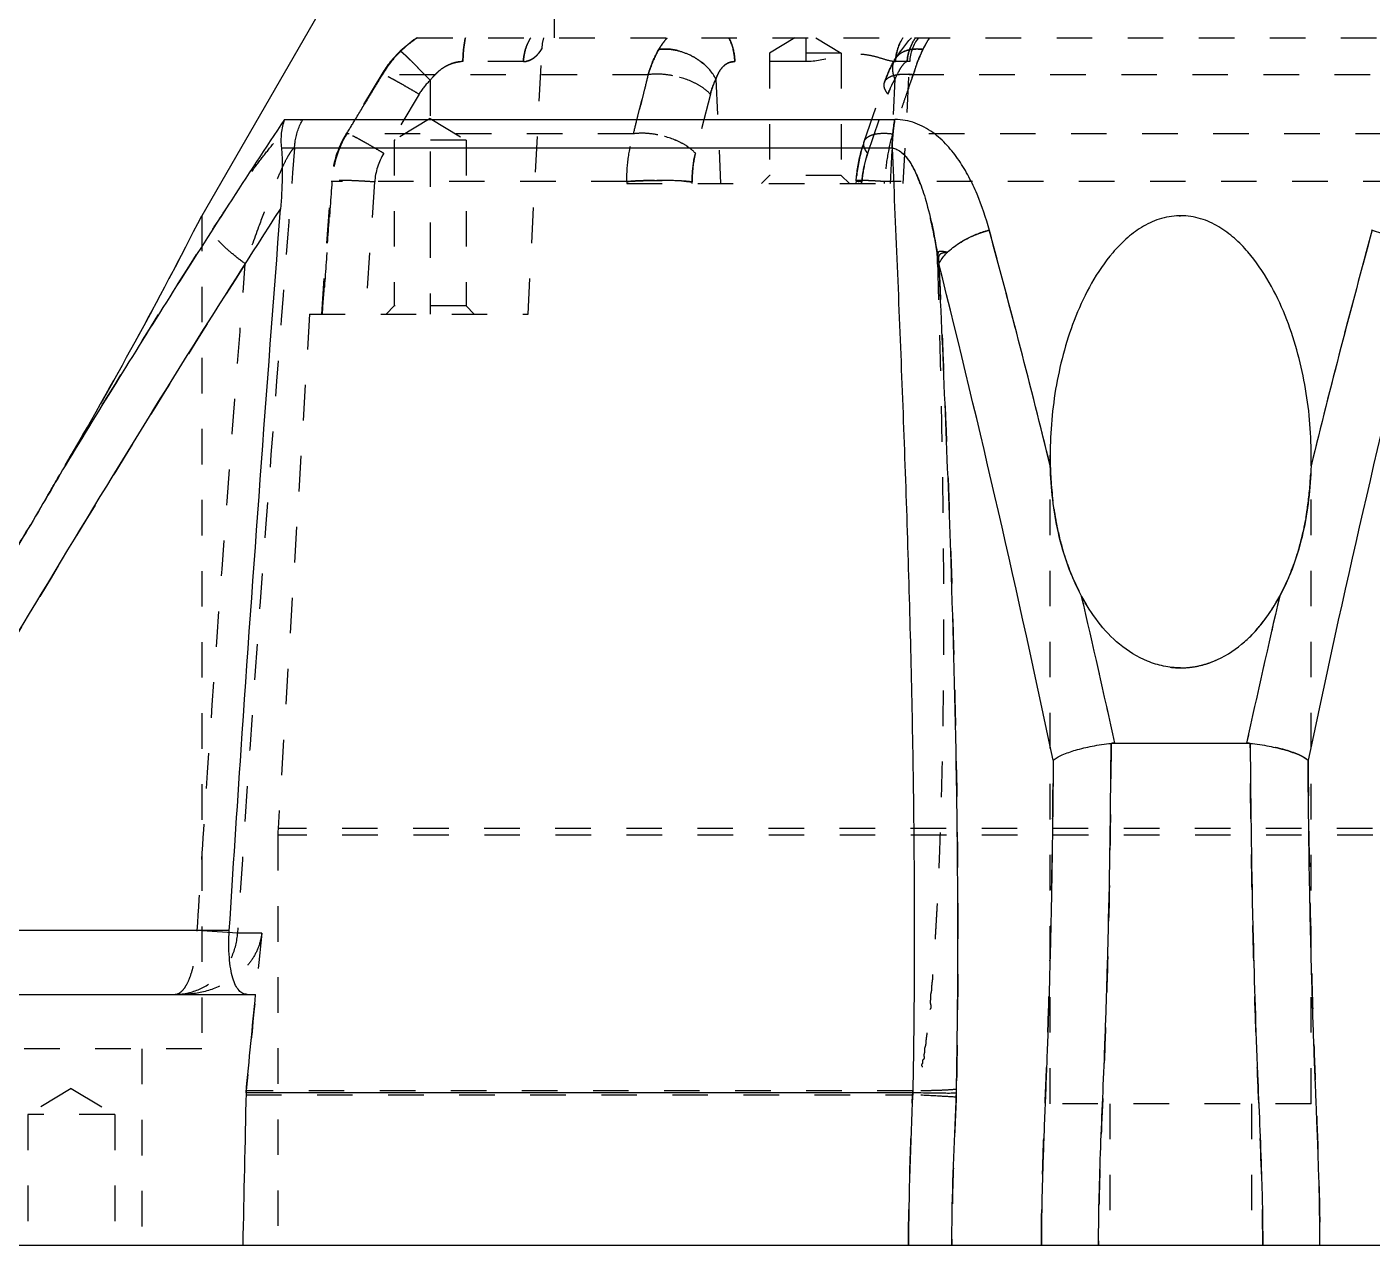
# Model space of a CAD drawing. Header units: millimetres. Extents: x 97 to 1722, y -6063 to 1553.
# Drawn here: x 538.6 to 600.4, y 155 to 211 of the extents above; entities that cross this region are included whole.
import ezdxf

# ---------------------------------------------------------------- set-up
doc = ezdxf.new("R2010")
doc.units = ezdxf.units.MM
doc.header["$LTSCALE"] = 16.335
doc.linetypes.add('HIDDEN', pattern=[0.2, 0.1, -0.1])
doc.layers.get('0').update_dxf_attribs({"linetype": 'CONTINUOUS'})
doc.layers.add('DEFAULT_2', color=8, linetype='HIDDEN')

msp = doc.modelspace()

# ---------------------------------------------------------------- linework, layer by layer
at = {"color": 7, "linetype": 'Continuous'}
for p, q in [((553.409, 214.072), (546.611, 202.298)), ((550.41, 206.719), (578.469, 206.719)), ((578.346, 205.402), (550.268, 205.402)), ((585.611, 191.297), (585.618, 190.805)), ((597.604, 190.805), (597.611, 191.297)), ((588.581, 178.049), (594.641, 178.049)), ((547.876, 169.44), (532.85, 169.44)), ((533.152, 166.503), (549.086, 166.503)), ((579.293, 161.976), (548.646, 161.976)), ((532.611, 154.976), (650.611, 154.976))]:
    msp.add_line(p, q, dxfattribs=at)
for centre, radius, start, end in [((343.418, 305.976), 228.115, 329.67675, 332.96689), ((591.611, 199.24), 3.057, 89.99971, 91.38754), ((107.482, 72.714), 492.504, 13.87363, 15.17333), ((1074.756, 72.989), 491.481, 164.82498, 166.13038), ((-14.068, 51.192), 612.926, 11.869777, 14.058948), ((1197.295, 51.191), 612.931, 165.941061, 168.130214), ((152.337, 83.308), 446.413, 12.25292, 13.14272), ((1032.912, 82.851), 448.491, 166.85937, 167.74507)]:
    msp.add_arc(centre, radius, start, end, dxfattribs=at)
msp.add_ellipse((591.611, -386.933), major_axis=(-15.6, 868.191), ratio=0.049231, start_param=0.885465, end_param=0.895828, dxfattribs=at)
for points, knots in [([(550.41, 206.719), (548.673, 204.108), (545.268, 198.83), (541.963, 193.49), (540.325, 190.805)], [0, 0, 0, 0, 0.499317, 1, 1, 1, 1]), ([(550.41, 206.719), (550.337, 206.516), (550.239, 206.078), (550.243, 205.63), (550.268, 205.402)], [0, 0, 0, 0, 0.484246, 1, 1, 1, 1]), ([(578.346, 205.402), (578.35, 205.625), (578.375, 206.066), (578.431, 206.504), (578.469, 206.719)], [0, 0, 0, 0, 0.506153, 1, 1, 1, 1]), ([(582.816, 201.622), (582.663, 202.188), (582.384, 203.026), (581.886, 204.088), (581.436, 204.846), (580.893, 205.546), (580.23, 206.155), (579.556, 206.526), (578.951, 206.69), (578.631, 206.719), (578.469, 206.719)], [0, 0, 0, 0, 0.245803, 0.368501, 0.491208, 0.614305, 0.73865, 0.866079, 0.932094, 1, 1, 1, 1]), ([(550.268, 205.402), (550.292, 205.184), (550.314, 204.73), (550.309, 203.796), (550.268, 203.082), (550.231, 202.603)], [0, 0, 0, 0, 0.234398, 0.485804, 1, 1, 1, 1]), ([(578.346, 205.402), (578.502, 201.787), (578.811, 194.555), (579.123, 185.512), (579.289, 178.274), (579.362, 172.843), (579.371, 168.315), (579.342, 164.693), (579.313, 162.882), (579.297, 161.976)], [0, 0, 0, 0, 0.249881, 0.499824, 0.624829, 0.749858, 0.874914, 0.937453, 1, 1, 1, 1]), ([(578.346, 205.402), (578.423, 205.396), (578.59, 205.352), (578.83, 205.185), (579.081, 204.903), (579.349, 204.465), (579.638, 203.816), (579.938, 202.901), (580.247, 201.629), (580.416, 200.652), (580.498, 200.084)], [0, 0, 0, 0, 0.038615, 0.084769, 0.145052, 0.227486, 0.342205, 0.501553, 0.7115, 1, 1, 1, 1]), ([(532.842, 174.174), (535.938, 179.428), (541.627, 188.971), (547.507, 198.399), (550.231, 202.603)], [0, 0, 0, 0, 0.549019, 1, 1, 1, 1]), ([(547.876, 169.44), (548.051, 172.206), (548.777, 183.265), (549.596, 194.317), (550.231, 202.603)], [0, 0, 0, 0, 0.250114, 1, 1, 1, 1]), ([(591.537, 202.297), (591.229, 202.289), (590.618, 202.179), (589.794, 201.783), (589.084, 201.24), (588.281, 200.404), (587.483, 199.22), (586.767, 197.698), (586.24, 196.125), (585.876, 194.526), (585.66, 192.913), (585.611, 191.834), (585.611, 191.296)], [0, 0, 0, 0, 0.068425, 0.135652, 0.201446, 0.266031, 0.392449, 0.516554, 0.639029, 0.760262, 0.880509, 1, 1, 1, 1]), ([(597.611, 191.296), (597.611, 191.837), (597.562, 192.922), (597.343, 194.542), (596.975, 196.149), (596.443, 197.729), (595.718, 199.257), (594.91, 200.444), (594.096, 201.278), (593.375, 201.816), (592.538, 202.201), (591.921, 202.298), (591.611, 202.298)], [0, 0, 0, 0, 0.119436, 0.239633, 0.360824, 0.483266, 0.607357, 0.733791, 0.798411, 0.864264, 0.931558, 1, 1, 1, 1]), ([(580.498, 200.084), (580.579, 200.251), (580.832, 200.59), (581.364, 201.019), (582.043, 201.383), (582.551, 201.561), (582.814, 201.633)], [0, 0, 0, 0, 0.194731, 0.436991, 0.713738, 1, 1, 1, 1]), ([(600.41, 201.633), (600.672, 201.561), (601.18, 201.383), (601.858, 201.019), (602.39, 200.59), (602.643, 200.251), (602.724, 200.084)], [0, 0, 0, 0, 0.28628, 0.56302, 0.805268, 1, 1, 1, 1]), ([(581.302, 161.958), (581.321, 163.009), (581.355, 165.195), (581.375, 168.64), (581.363, 172.429), (581.289, 178.388), (581.043, 187.654), (580.707, 195.52), (580.498, 200.084)], [0, 0, 0, 0, 0.082719, 0.171953, 0.270925, 0.380796, 0.640629, 1, 1, 1, 1]), ([(540.325, 190.805), (540.023, 190.289), (539.427, 189.256), (538.528, 187.727), (537.617, 186.25), (537.001, 185.288), (536.704, 184.812)], [0, 0, 0, 0, 0.256377, 0.51057, 0.759867, 1, 1, 1, 1]), ([(587.057, 184.812), (586.812, 185.27), (586.387, 186.219), (585.958, 187.717), (585.706, 189.251), (585.632, 190.287), (585.618, 190.805)], [0, 0, 0, 0, 0.250732, 0.499764, 0.749749, 1, 1, 1, 1]), ([(597.604, 190.805), (597.59, 190.287), (597.516, 189.251), (597.263, 187.716), (596.836, 186.218), (596.41, 185.27), (596.165, 184.812)], [0, 0, 0, 0, 0.250328, 0.500325, 0.749335, 1, 1, 1, 1]), ([(591.611, 181.513), (591.348, 181.513), (590.825, 181.567), (589.845, 181.869), (588.779, 182.537), (587.786, 183.598), (587.277, 184.401), (587.057, 184.812)], [0, 0, 0, 0, 0.133713, 0.265453, 0.519156, 0.762773, 1, 1, 1, 1]), ([(591.611, 181.513), (591.874, 181.513), (592.397, 181.567), (593.377, 181.869), (594.443, 182.537), (595.436, 183.598), (595.945, 184.401), (596.165, 184.812)], [0, 0, 0, 0, 0.133713, 0.265453, 0.519156, 0.762773, 1, 1, 1, 1]), ([(585.752, 177.264), (585.807, 177.309), (585.94, 177.398), (586.276, 177.568), (586.816, 177.754), (587.571, 177.929), (588.123, 178.009), (588.414, 178.039)], [0, 0, 0, 0, 0.076953, 0.170432, 0.403231, 0.686377, 1, 1, 1, 1]), ([(587.838, 154.976), (587.838, 155.351), (587.843, 156.097), (587.871, 157.597), (587.934, 159.476), (588.032, 161.77), (588.133, 164.211), (588.225, 166.952), (588.348, 171.598), (588.398, 175.346), (588.414, 178.039)], [0, 0, 0, 0, 0.048657, 0.097063, 0.195061, 0.293146, 0.395635, 0.512733, 0.649729, 1, 1, 1, 1]), ([(594.808, 178.039), (594.826, 175.045), (594.897, 169.974), (595.112, 163.368), (595.307, 159.178), (595.374, 156.559), (595.384, 155.478), (595.385, 154.976)], [0, 0, 0, 0, 0.389348, 0.6594, 0.859389, 0.934806, 1, 1, 1, 1]), ([(594.808, 178.039), (595.099, 178.009), (595.651, 177.929), (596.406, 177.754), (596.946, 177.568), (597.282, 177.398), (597.415, 177.309), (597.47, 177.264)], [0, 0, 0, 0, 0.313663, 0.596818, 0.829601, 0.923025, 1, 1, 1, 1]), ([(585.752, 177.264), (585.739, 175.406), (585.705, 172.619), (585.628, 168.904), (585.552, 166.118), (585.457, 163.333), (585.341, 160.548), (585.241, 157.763), (585.209, 155.905), (585.21, 154.976)], [0, 0, 0, 0, 0.25, 0.375001, 0.500002, 0.625002, 0.750002, 0.875002, 1, 1, 1, 1]), ([(598.012, 154.976), (598.013, 155.209), (598.014, 155.673), (598.001, 156.37), (597.991, 157.066), (597.98, 157.763), (597.951, 158.459), (597.932, 159.156), (597.91, 159.852), (597.878, 160.548), (597.852, 161.244), (597.826, 161.94), (597.795, 162.637), (597.741, 164.029), (597.693, 165.422), (597.653, 166.814), (597.623, 167.743), (597.604, 168.672), (597.578, 169.6), (597.562, 170.297), (597.553, 170.994), (597.537, 171.69), (597.522, 172.387), (597.513, 173.083), (597.507, 173.78), (597.494, 174.709), (597.478, 175.87), (597.473, 176.799), (597.47, 177.264)], [0, 0, 0, 0, 0.03125, 0.0625, 0.093749, 0.124995, 0.156243, 0.187493, 0.218742, 0.249991, 0.281241, 0.312492, 0.343742, 0.374992, 0.499995, 0.531246, 0.562496, 0.624997, 0.656247, 0.687496, 0.718747, 0.749997, 0.781246, 0.812496, 0.843747, 0.874997, 0.937498, 1, 1, 1, 1]), ([(548.698, 166.503), (548.631, 166.503), (548.487, 166.535), (548.3, 166.686), (548.145, 166.93), (548.019, 167.268), (547.926, 167.702), (547.868, 168.224), (547.849, 168.814), (547.863, 169.227), (547.876, 169.44)], [0, 0, 0, 0, 0.061469, 0.129752, 0.214908, 0.323642, 0.459212, 0.621167, 0.80457, 1, 1, 1, 1]), ([(581.302, 161.958), (581.195, 161.954), (580.978, 161.952), (580.627, 161.954), (580.231, 161.956), (579.78, 161.967), (579.463, 161.976), (579.297, 161.976)], [0, 0, 0, 0, 0.159338, 0.325053, 0.524666, 0.75212, 1, 1, 1, 1]), ([(581.095, 154.976), (581.095, 155.333), (581.111, 157.661), (581.216, 159.988), (581.302, 161.958)], [0, 0, 0, 0, 0.153172, 1, 1, 1, 1])]:
    msp.add_open_spline(points, degree=3, knots=knots, dxfattribs=at)
for points in [[(588.414, 178.039), (588.47, 178.045), (588.525, 178.048), (588.581, 178.049)], [(594.641, 178.049), (594.697, 178.048), (594.752, 178.045), (594.808, 178.039)], [(548.646, 161.976), (548.792, 163.485), (548.938, 164.994), (549.086, 166.503)], [(579.293, 161.976), (579.197, 159.644), (579.101, 157.311), (579.101, 154.976)]]:
    msp.add_open_spline(points, degree=3, dxfattribs=at)
at = {"layer": 'DEFAULT_2', "color": 8, "linetype": 'HIDDEN'}
for p, q in [((562.811, 211.476), (562.811, 210.476)), ((556.36, 210.376), (555.732, 209.866)), ((556.51, 210.476), (556.335, 210.359)), ((556.511, 210.476), (626.775, 210.476)), ((573.876, 210.476), (572.711, 209.776)), ((574.846, 210.476), (576.011, 209.776)), ((579.106, 210.345), (578.725, 209.865)), ((579.231, 210.476), (579.095, 210.332)), ((555.732, 209.866), (555.732, 209.866)), ((555.732, 209.866), (555.732, 209.866)), ((555.732, 209.866), (555.738, 209.844)), ((561.611, 197.776), (562.251, 209.99)), ((572.711, 209.776), (572.711, 204.151)), ((576.011, 209.776), (572.711, 209.776)), ((576.011, 209.776), (576.011, 204.151)), ((578.736, 209.882), (578.49, 209.503)), ((561.396, 209.381), (558.614, 209.381)), ((574.384, 209.381), (571.114, 209.381)), ((578.49, 209.503), (578.491, 209.504)), ((579.155, 209.381), (578.501, 209.381)), ((578.861, 203.776), (579.155, 209.381)), ((554.882, 208.805), (553.256, 206.086)), ((554.882, 208.805), (554.9, 208.777)), ((567.128, 208.776), (554.9, 208.776)), ((557.111, 208.522), (557.111, 197.776)), ((570.246, 208.58), (570.464, 203.776)), ((577.061, 205.71), (577.996, 208.427)), ((578.476, 208.58), (578.258, 203.776)), ((603.586, 208.776), (579.318, 208.776)), ((556.598, 207.881), (554.974, 205.167)), ((569.99, 207.881), (569.303, 205.166)), ((577.224, 205.167), (578.157, 207.881)), ((557.111, 206.768), (555.461, 205.776)), ((557.111, 206.768), (558.761, 205.776)), ((553.256, 206.086), (553.271, 206.061)), ((566.456, 206.061), (553.271, 206.061)), ((604.542, 206.061), (578.365, 206.061)), ((555.461, 205.776), (555.461, 198.151)), ((558.761, 205.776), (555.461, 205.776)), ((558.761, 205.776), (558.761, 198.151)), ((572.711, 204.151), (572.336, 203.776)), ((576.011, 204.151), (572.711, 204.151)), ((576.011, 204.151), (576.386, 203.776)), ((552.125, 197.776), (552.562, 203.887)), ((566.147, 203.866), (552.594, 203.866)), ((554.557, 203.851), (554.123, 197.776)), ((566.144, 203.866), (566.145, 203.776)), ((566.145, 203.776), (578.861, 203.776)), ((569.156, 203.776), (569.155, 203.85)), ((576.692, 203.905), (576.682, 203.776)), ((576.95, 203.776), (576.956, 203.85)), ((577.993, 203.776), (578.001, 203.866)), ((604.905, 203.866), (577.998, 203.866)), ((546.611, 202.298), (546.611, 164.003)), ((600.406, 201.622), (600.411, 201.643)), ((555.461, 198.151), (555.086, 197.776)), ((558.761, 198.151), (555.461, 198.151)), ((558.761, 198.151), (559.136, 197.776)), ((551.567, 197.776), (550.12, 174.129)), ((551.567, 197.776), (561.611, 197.776)), ((585.611, 161.476), (585.611, 191.296)), ((597.611, 161.476), (597.611, 191.296)), ((540.351, 190.85), (540.325, 190.805)), ((550.113, 173.976), (550.111, 173.824)), ((550.111, 173.824), (550.111, 154.976)), ((633.111, 173.824), (550.111, 173.824)), ((550.12, 174.129), (550.113, 173.976)), ((633.102, 174.129), (550.12, 174.129)), ((548.256, 169.32), (546.401, 169.44)), ((549.364, 169.32), (548.256, 169.32)), ((546.611, 164.003), (534.611, 164.003)), ((543.861, 164.003), (543.861, 154.976)), ((540.611, 162.178), (538.611, 160.976)), ((540.611, 162.178), (542.611, 160.976)), ((579.298, 162.068), (548.655, 162.068)), ((548.644, 161.885), (579.289, 161.885)), ((597.611, 161.476), (585.611, 161.476)), ((588.361, 161.476), (588.361, 154.976)), ((594.861, 161.476), (594.861, 154.976)), ((538.611, 160.976), (538.611, 154.976)), ((542.611, 160.976), (538.611, 160.976)), ((542.611, 160.976), (542.611, 154.976))]:
    msp.add_line(p, q, dxfattribs=at)
msp.add_lwpolyline([(562.251, 209.99), (562.274, 210.206), (562.338, 210.476)], dxfattribs=at)
for centre, radius, start, end in [((559.34, 206.131), 5.173, 122.86247, 134.12947), ((927.432, 209.313), 353.048, 179.81117, 179.98893), ((890.475, 209.375), 316.091, 179.80034, 179.99888), ((581.152, 209.276), 2, 143.1301, 177), ((559.229, 206.195), 5.07, 133.60992, 149.01761), ((559.273, 206.205), 5.073, 134.16318, 149.54491), ((561.396, 210.106), 0.725, 270.02662, 281.08758), ((578.501, 210.136), 0.755, 268.22713, 269.9881), ((580.784, 209.278), 2.285, 174.40849, 177.40371), ((586.936, 206.592), 7.925, 160.8261, 163.9993), ((586.236, 206.828), 7.186, 160.2146, 160.77011), ((559.221, 206.306), 3.06, 133.59567, 149.00906), ((578.865, 205.403), 3.404, 82.3508, 85.77641), ((557.532, 203.528), 4.983, 149.10935, 175.86823), ((557.59, 203.527), 5.007, 149.59757, 176.11445), ((557.532, 203.633), 2.982, 149.05861, 175.80677), ((346.896, 304.074), 224.153, 329.66078, 332.9958), ((108.466, 72.989), 491.481, 13.86962, 15.17502), ((1075.731, 72.717), 492.494, 164.82666, 166.12637), ((580.04, 191.295), 17.571, 358.40205, 359.42678), ((579.918, 191.297), 17.693, 359.42626, 359.99848), ((602.794, 191.267), 17.182, 181.53842, 188.19068), ((429.343, 253.204), 127.308, 329.40724, 329.71634), ((600.939, 191.015), 15.311, 188.24833, 189.8774), ((581.989, 191.063), 15.608, 350.13341, 351.73387), ((462.273, 233.658), 89.014, 328.1501, 329.45008), ((597.184, 190.149), 11.454, 197.54845, 198.22654), ((596.662, 189.968), 10.901, 198.18259, 208.2279), ((586.416, 190.029), 11.057, 331.84473, 341.74956), ((586.205, 190.104), 11.28, 341.72644, 342.41344), ((150.318, 82.853), 448.483, 12.25492, 13.14064), ((595.106, 189.116), 9.127, 208.13293, 211.08805), ((1030.884, 83.308), 446.412, 166.85728, 167.74708), ((591.612, 185.406), 3.893, 262.93598, 269.98821), ((591.611, 185.363), 3.85, 270.00015, 270.56355), ((3184.044, -92.144), 2647.621, 174.33256, 174.490258), ((551.119, 161.83), 2.476, 174.49166, 178.72626), ((576.385, 162.124), 2.914, 355.29774, 358.90347), ((567.121, 162.395), 14.186, 357.49149, 358.97326)]:
    msp.add_arc(centre, radius, start, end, dxfattribs=at)
for points, knots in [([(558.614, 209.381), (558.617, 209.566), (558.637, 209.934), (558.691, 210.298), (558.731, 210.476)], [0, 0, 0, 0, 0.503219, 1, 1, 1, 1]), ([(558.731, 210.476), (558.691, 210.298), (558.637, 209.934), (558.617, 209.566), (558.614, 209.381)], [0, 0, 0, 0, 0.496781, 1, 1, 1, 1]), ([(561.73, 210.476), (561.629, 210.316), (561.469, 209.96), (561.405, 209.576), (561.396, 209.381)], [0, 0, 0, 0, 0.492801, 1, 1, 1, 1]), ([(561.396, 209.381), (561.405, 209.576), (561.469, 209.96), (561.629, 210.316), (561.73, 210.476)], [0, 0, 0, 0, 0.507199, 1, 1, 1, 1]), ([(567.622, 209.941), (567.651, 209.99), (567.766, 210.178), (567.9, 210.355), (568.009, 210.476)], [0, 0, 0, 0, 0.25728, 1, 1, 1, 1]), ([(568.009, 210.476), (567.973, 210.437), (567.831, 210.269), (567.706, 210.085), (567.622, 209.941)], [0, 0, 0, 0, 0.243242, 1, 1, 1, 1]), ([(571.114, 209.381), (571.111, 209.473), (571.08, 209.849), (570.975, 210.222), (570.845, 210.476)], [0, 0, 0, 0, 0.242814, 1, 1, 1, 1]), ([(570.845, 210.476), (570.889, 210.391), (571.037, 210.043), (571.104, 209.663), (571.114, 209.381)], [0, 0, 0, 0, 0.253174, 1, 1, 1, 1]), ([(578.501, 209.381), (578.51, 209.576), (578.576, 209.961), (578.74, 210.316), (578.844, 210.476)], [0, 0, 0, 0, 0.506141, 1, 1, 1, 1]), ([(578.844, 210.476), (578.751, 210.333), (578.599, 210.017), (578.527, 209.675), (578.509, 209.5)], [0, 0, 0, 0, 0.493088, 1, 1, 1, 1]), ([(579.039, 209.381), (579.048, 209.569), (579.123, 209.959), (579.306, 210.312), (579.426, 210.476)], [0, 0, 0, 0, 0.480668, 1, 1, 1, 1]), ([(579.426, 210.476), (579.306, 210.312), (579.123, 209.959), (579.048, 209.569), (579.039, 209.381)], [0, 0, 0, 0, 0.519332, 1, 1, 1, 1]), ([(580.07, 210.476), (580.044, 210.436), (579.934, 210.262), (579.835, 210.082), (579.764, 209.941)], [0, 0, 0, 0, 0.234873, 1, 1, 1, 1]), ([(579.764, 209.941), (579.789, 209.99), (579.884, 210.172), (579.988, 210.35), (580.07, 210.476)], [0, 0, 0, 0, 0.26486, 1, 1, 1, 1]), ([(555.738, 209.844), (555.736, 209.849), (555.732, 209.855), (555.73, 209.864), (555.732, 209.866)], [0, 0, 0, 0, 0.681709, 1, 1, 1, 1]), ([(555.732, 209.866), (555.735, 209.868), (555.749, 209.861), (555.769, 209.848), (555.806, 209.819), (555.853, 209.778), (555.915, 209.723), (555.988, 209.654), (556.074, 209.573), (556.207, 209.443), (556.393, 209.26), (556.628, 209.022), (556.87, 208.773), (557.031, 208.605), (557.111, 208.522)], [0, 0, 0, 0, 0.00556, 0.019346, 0.042352, 0.075126, 0.117959, 0.170347, 0.23159, 0.300984, 0.460322, 0.637376, 0.820539, 1, 1, 1, 1]), ([(557.111, 208.522), (557.031, 208.605), (556.87, 208.773), (556.628, 209.022), (556.393, 209.259), (556.208, 209.443), (556.074, 209.573), (555.989, 209.654), (555.915, 209.722), (555.854, 209.777), (555.806, 209.818), (555.769, 209.848), (555.749, 209.861), (555.735, 209.868), (555.732, 209.866)], [0, 0, 0, 0, 0.179442, 0.362502, 0.539314, 0.698737, 0.768269, 0.829353, 0.881506, 0.924348, 0.957507, 0.980711, 0.994452, 1, 1, 1, 1]), ([(561.396, 209.381), (561.515, 209.381), (561.703, 209.431), (561.915, 209.573), (562.05, 209.704), (562.136, 209.813), (562.185, 209.884), (562.21, 209.922), (562.229, 209.951), (562.24, 209.972), (562.248, 209.984), (562.25, 209.989), (562.251, 209.991)], [0, 0, 0, 0, 0.323512, 0.509826, 0.694363, 0.836217, 0.889073, 0.930683, 0.961809, 0.983239, 0.995749, 1, 1, 1, 1]), ([(562.251, 209.991), (562.252, 209.991), (562.246, 209.982), (562.244, 209.977), (562.232, 209.958), (562.211, 209.924), (562.168, 209.858), (562.096, 209.759), (561.989, 209.641), (561.853, 209.527), (561.698, 209.44), (561.589, 209.405), (561.535, 209.395)], [0, 0, 0, 0, 0.003707, 0.015323, 0.035124, 0.063422, 0.14842, 0.276281, 0.447811, 0.644495, 0.829933, 1, 1, 1, 1]), ([(567.128, 208.776), (567.16, 208.883), (567.291, 209.284), (567.465, 209.673), (567.622, 209.941)], [0, 0, 0, 0, 0.263112, 1, 1, 1, 1]), ([(567.622, 209.941), (567.572, 209.855), (567.372, 209.483), (567.221, 209.085), (567.128, 208.776)], [0, 0, 0, 0, 0.236796, 1, 1, 1, 1]), ([(567.622, 209.941), (567.76, 209.961), (568.062, 209.969), (568.36, 209.92), (568.516, 209.88)], [0, 0, 0, 0, 0.463294, 1, 1, 1, 1]), ([(568.516, 209.88), (568.36, 209.92), (568.062, 209.969), (567.76, 209.961), (567.622, 209.941)], [0, 0, 0, 0, 0.536707, 1, 1, 1, 1]), ([(568.516, 209.88), (568.709, 209.83), (569.087, 209.688), (569.716, 209.299), (570.095, 208.883), (570.246, 208.58)], [0, 0, 0, 0, 0.269701, 0.54175, 1, 1, 1, 1]), ([(570.246, 208.58), (570.095, 208.883), (569.716, 209.299), (569.087, 209.688), (568.709, 209.83), (568.516, 209.88)], [0, 0, 0, 0, 0.458251, 0.730299, 1, 1, 1, 1]), ([(578.501, 209.381), (578.384, 209.381), (578.111, 209.442), (577.699, 209.577), (577.238, 209.691), (576.755, 209.73), (576.235, 209.685), (575.45, 209.525), (574.822, 209.381), (574.384, 209.381)], [0, 0, 0, 0, 0.084026, 0.197767, 0.312435, 0.423941, 0.543614, 0.685501, 1, 1, 1, 1]), ([(578.491, 209.504), (578.518, 209.549), (578.583, 209.637), (578.751, 209.785), (579.02, 209.914), (579.385, 209.972), (579.638, 209.959), (579.764, 209.941)], [0, 0, 0, 0, 0.112095, 0.227058, 0.46991, 0.73034, 1, 1, 1, 1]), ([(579.267, 209.948), (579.107, 209.928), (578.873, 209.861), (578.621, 209.681), (578.528, 209.565), (578.491, 209.504)], [0, 0, 0, 0, 0.523176, 0.766496, 1, 1, 1, 1]), ([(579.764, 209.941), (579.723, 209.947), (579.558, 209.965), (579.39, 209.963), (579.267, 209.948)], [0, 0, 0, 0, 0.251452, 1, 1, 1, 1]), ([(579.764, 209.941), (579.721, 209.855), (579.543, 209.478), (579.406, 209.083), (579.318, 208.776)], [0, 0, 0, 0, 0.233848, 1, 1, 1, 1]), ([(579.474, 209.26), (579.496, 209.321), (579.582, 209.552), (579.682, 209.779), (579.764, 209.941)], [0, 0, 0, 0, 0.260555, 1, 1, 1, 1]), ([(558.614, 209.381), (558.482, 209.381), (558.209, 209.343), (557.812, 209.176), (557.433, 208.9), (557.213, 208.658), (557.111, 208.522)], [0, 0, 0, 0, 0.220869, 0.456152, 0.714986, 1, 1, 1, 1]), ([(557.111, 208.522), (557.213, 208.658), (557.433, 208.9), (557.812, 209.176), (558.209, 209.343), (558.482, 209.381), (558.614, 209.381)], [0, 0, 0, 0, 0.285014, 0.543848, 0.779131, 1, 1, 1, 1]), ([(571.114, 209.381), (571.023, 209.381), (570.836, 209.349), (570.585, 209.186), (570.383, 208.92), (570.288, 208.702), (570.246, 208.58)], [0, 0, 0, 0, 0.217123, 0.439003, 0.693885, 1, 1, 1, 1]), ([(570.246, 208.58), (570.288, 208.702), (570.383, 208.92), (570.585, 209.186), (570.836, 209.349), (571.023, 209.381), (571.114, 209.381)], [0, 0, 0, 0, 0.306116, 0.560998, 0.782877, 1, 1, 1, 1]), ([(578.491, 209.504), (578.441, 209.421), (578.247, 209.076), (578.093, 208.71), (577.996, 208.428)], [0, 0, 0, 0, 0.245287, 1, 1, 1, 1]), ([(577.996, 208.428), (578.029, 208.523), (578.166, 208.894), (578.339, 209.252), (578.491, 209.504)], [0, 0, 0, 0, 0.255188, 1, 1, 1, 1]), ([(578.476, 208.58), (578.445, 208.657), (578.395, 208.813), (578.364, 209.054), (578.391, 209.291), (578.451, 209.436), (578.49, 209.503)], [0, 0, 0, 0, 0.259496, 0.512766, 0.758389, 1, 1, 1, 1]), ([(579.039, 209.381), (579.023, 209.381), (578.985, 209.369), (578.901, 209.307), (578.782, 209.159), (578.628, 208.907), (578.528, 208.7), (578.476, 208.58)], [0, 0, 0, 0, 0.048077, 0.11394, 0.312829, 0.609022, 1, 1, 1, 1]), ([(554.9, 208.777), (554.696, 208.437), (554.288, 207.759), (553.747, 206.852), (553.406, 206.287), (553.271, 206.061)], [0, 0, 0, 0, 0.374952, 0.75005, 1, 1, 1, 1]), ([(553.271, 206.061), (553.406, 206.287), (553.747, 206.852), (554.288, 207.759), (554.696, 208.437), (554.9, 208.777)], [0, 0, 0, 0, 0.24995, 0.625048, 1, 1, 1, 1]), ([(554.882, 208.805), (554.88, 208.802), (554.887, 208.789), (554.894, 208.782), (554.9, 208.777)], [0, 0, 0, 0, 0.31373, 1, 1, 1, 1]), ([(556.598, 207.881), (556.489, 207.946), (556.274, 208.073), (555.961, 208.255), (555.672, 208.419), (555.417, 208.559), (555.23, 208.658), (555.105, 208.721), (555.031, 208.756), (554.973, 208.782), (554.928, 208.799), (554.902, 208.807), (554.884, 208.808), (554.882, 208.805)], [0, 0, 0, 0, 0.195595, 0.383266, 0.555464, 0.706102, 0.829684, 0.879814, 0.921582, 0.954589, 0.978563, 0.993485, 1, 1, 1, 1]), ([(566.456, 206.061), (566.512, 206.287), (566.607, 206.683), (566.748, 207.249), (566.923, 207.927), (567.044, 208.437), (567.128, 208.777)], [0, 0, 0, 0, 0.24966, 0.437316, 0.625334, 1, 1, 1, 1]), ([(567.128, 208.777), (567.072, 208.551), (566.977, 208.154), (566.836, 207.588), (566.661, 206.911), (566.54, 206.4), (566.456, 206.061)], [0, 0, 0, 0, 0.249635, 0.437311, 0.625325, 1, 1, 1, 1]), ([(568.261, 208.732), (568.065, 208.771), (567.687, 208.817), (567.305, 208.804), (567.128, 208.777)], [0, 0, 0, 0, 0.526385, 1, 1, 1, 1]), ([(568.261, 208.732), (568.065, 208.771), (567.687, 208.817), (567.305, 208.804), (567.128, 208.777)], [0, 0, 0, 0, 0.526385, 1, 1, 1, 1]), ([(569.99, 207.881), (569.9, 207.983), (569.672, 208.177), (569.107, 208.504), (568.609, 208.664), (568.261, 208.732)], [0, 0, 0, 0, 0.209724, 0.454607, 1, 1, 1, 1]), ([(569.99, 207.881), (569.9, 207.983), (569.672, 208.177), (569.107, 208.504), (568.609, 208.664), (568.261, 208.732)], [0, 0, 0, 0, 0.209741, 0.45463, 1, 1, 1, 1]), ([(570.246, 208.58), (570.219, 208.528), (570.114, 208.303), (570.037, 208.066), (569.99, 207.881)], [0, 0, 0, 0, 0.234532, 1, 1, 1, 1]), ([(569.99, 207.881), (570.006, 207.945), (570.073, 208.184), (570.163, 208.418), (570.246, 208.58)], [0, 0, 0, 0, 0.265206, 1, 1, 1, 1]), ([(578.157, 207.881), (578.12, 207.927), (578.057, 208.019), (577.993, 208.163), (577.969, 208.301), (577.982, 208.388), (577.996, 208.427)], [0, 0, 0, 0, 0.30026, 0.561755, 0.790404, 1, 1, 1, 1]), ([(578.157, 207.881), (578.12, 207.928), (578.057, 208.019), (577.993, 208.163), (577.969, 208.301), (577.982, 208.388), (577.996, 208.427)], [0, 0, 0, 0, 0.30023, 0.561712, 0.790375, 1, 1, 1, 1]), ([(577.996, 208.428), (578.009, 208.465), (578.05, 208.54), (578.147, 208.631), (578.278, 208.704), (578.507, 208.781), (578.861, 208.818), (579.158, 208.798), (579.318, 208.777)], [0, 0, 0, 0, 0.082274, 0.171497, 0.272766, 0.388745, 0.66686, 1, 1, 1, 1]), ([(578.476, 208.58), (578.445, 208.528), (578.32, 208.304), (578.221, 208.067), (578.157, 207.881)], [0, 0, 0, 0, 0.235745, 1, 1, 1, 1]), ([(578.157, 207.881), (578.179, 207.945), (578.268, 208.186), (578.379, 208.418), (578.476, 208.58)], [0, 0, 0, 0, 0.263855, 1, 1, 1, 1]), ([(579.318, 208.777), (579.238, 208.55), (579.096, 208.155), (578.899, 207.589), (578.669, 206.907), (578.484, 206.4), (578.365, 206.061)], [0, 0, 0, 0, 0.250199, 0.437606, 0.624813, 1, 1, 1, 1]), ([(547.081, 201.622), (547.262, 201.904), (547.625, 202.462), (548.174, 203.283), (548.723, 204.075), (549.271, 204.825), (549.809, 205.51), (550.255, 206.02), (550.603, 206.357), (550.836, 206.547), (551.045, 206.675), (551.187, 206.719), (551.249, 206.719)], [0, 0, 0, 0, 0.150933, 0.299517, 0.444724, 0.584936, 0.717394, 0.837107, 0.889595, 0.935148, 0.972142, 1, 1, 1, 1]), ([(550.872, 205.402), (550.879, 205.513), (550.931, 205.969), (551.082, 206.415), (551.249, 206.719)], [0, 0, 0, 0, 0.243992, 1, 1, 1, 1]), ([(578.469, 206.719), (578.431, 206.504), (578.375, 206.066), (578.35, 205.625), (578.346, 205.402)], [0, 0, 0, 0, 0.493847, 1, 1, 1, 1]), ([(553.256, 206.086), (553.254, 206.084), (553.26, 206.072), (553.266, 206.066), (553.271, 206.061)], [0, 0, 0, 0, 0.319587, 1, 1, 1, 1]), ([(554.973, 205.165), (554.864, 205.231), (554.649, 205.357), (554.335, 205.538), (554.046, 205.702), (553.791, 205.842), (553.604, 205.94), (553.479, 206.003), (553.405, 206.038), (553.347, 206.064), (553.301, 206.081), (553.276, 206.089), (553.258, 206.09), (553.256, 206.086)], [0, 0, 0, 0, 0.195602, 0.383274, 0.555468, 0.706102, 0.829679, 0.879808, 0.921574, 0.954581, 0.978556, 0.99348, 1, 1, 1, 1]), ([(554.973, 205.165), (554.864, 205.23), (554.649, 205.357), (554.336, 205.538), (554.046, 205.702), (553.791, 205.841), (553.604, 205.94), (553.479, 206.003), (553.405, 206.038), (553.347, 206.064), (553.301, 206.081), (553.276, 206.089), (553.258, 206.09), (553.256, 206.086)], [0, 0, 0, 0, 0.195631, 0.38322, 0.555401, 0.706078, 0.829637, 0.879795, 0.921562, 0.954565, 0.978582, 0.9935, 1, 1, 1, 1]), ([(566.144, 203.866), (566.148, 204.246), (566.201, 204.987), (566.354, 205.715), (566.456, 206.061)], [0, 0, 0, 0, 0.512836, 1, 1, 1, 1]), ([(567.573, 206.014), (567.38, 206.052), (567.008, 206.098), (566.632, 206.086), (566.456, 206.061)], [0, 0, 0, 0, 0.525642, 1, 1, 1, 1]), ([(567.573, 206.014), (567.38, 206.052), (567.008, 206.098), (566.632, 206.086), (566.456, 206.061)], [0, 0, 0, 0, 0.525642, 1, 1, 1, 1]), ([(569.303, 205.165), (569.212, 205.267), (568.984, 205.461), (568.419, 205.786), (567.922, 205.946), (567.573, 206.014)], [0, 0, 0, 0, 0.209643, 0.454505, 1, 1, 1, 1]), ([(569.303, 205.165), (569.213, 205.267), (568.985, 205.46), (568.419, 205.786), (567.922, 205.946), (567.573, 206.014)], [0, 0, 0, 0, 0.209623, 0.45448, 1, 1, 1, 1]), ([(577.061, 205.71), (577.074, 205.748), (577.115, 205.821), (577.211, 205.912), (577.34, 205.984), (577.565, 206.061), (577.914, 206.1), (578.207, 206.081), (578.365, 206.061)], [0, 0, 0, 0, 0.082428, 0.171751, 0.273036, 0.388958, 0.666872, 1, 1, 1, 1]), ([(578.365, 206.061), (578.265, 205.713), (578.105, 204.986), (578.023, 204.246), (578.001, 203.866)], [0, 0, 0, 0, 0.486751, 1, 1, 1, 1]), ([(550.872, 205.402), (550.637, 202.397), (549.702, 190.375), (548.83, 178.347), (548.256, 169.32)], [0, 0, 0, 0, 0.249902, 1, 1, 1, 1]), ([(550.872, 205.402), (550.858, 205.399), (550.826, 205.382), (550.754, 205.316), (550.646, 205.164), (550.489, 204.887), (550.279, 204.452), (549.999, 203.806), (549.634, 202.893), (549.157, 201.623), (548.81, 200.65), (548.611, 200.084)], [0, 0, 0, 0, 0.007482, 0.017905, 0.050531, 0.10303, 0.182664, 0.299558, 0.466627, 0.690171, 1, 1, 1, 1]), ([(577.061, 205.71), (577.012, 205.568), (576.833, 204.979), (576.73, 204.368), (576.692, 203.905)], [0, 0, 0, 0, 0.244987, 1, 1, 1, 1]), ([(576.692, 203.905), (576.705, 204.061), (576.773, 204.673), (576.912, 205.277), (577.061, 205.71)], [0, 0, 0, 0, 0.254333, 1, 1, 1, 1]), ([(577.224, 205.165), (577.187, 205.211), (577.123, 205.303), (577.059, 205.446), (577.035, 205.584), (577.048, 205.671), (577.061, 205.71)], [0, 0, 0, 0, 0.300449, 0.561982, 0.790546, 1, 1, 1, 1]), ([(580.42, 200.592), (580.338, 201.097), (580.172, 201.971), (579.875, 203.112), (579.588, 203.941), (579.312, 204.534), (579.055, 204.937), (578.813, 205.199), (578.581, 205.354), (578.42, 205.396), (578.346, 205.402)], [0, 0, 0, 0, 0.281591, 0.489121, 0.648531, 0.764178, 0.848346, 0.910736, 0.959123, 1, 1, 1, 1]), ([(569.303, 205.166), (569.277, 205.064), (569.185, 204.632), (569.152, 204.187), (569.155, 203.85)], [0, 0, 0, 0, 0.237979, 1, 1, 1, 1]), ([(569.155, 203.85), (569.154, 203.965), (569.163, 204.407), (569.223, 204.849), (569.303, 205.167)], [0, 0, 0, 0, 0.260107, 1, 1, 1, 1]), ([(576.956, 203.85), (576.966, 203.965), (577.015, 204.411), (577.115, 204.852), (577.224, 205.167)], [0, 0, 0, 0, 0.258047, 1, 1, 1, 1]), ([(577.224, 205.166), (577.189, 205.065), (577.058, 204.635), (576.984, 204.19), (576.956, 203.85)], [0, 0, 0, 0, 0.239952, 1, 1, 1, 1]), ([(552.594, 203.866), (552.539, 203.105), (552.428, 201.582), (552.284, 199.552), (552.191, 198.284), (552.155, 197.776)], [0, 0, 0, 0, 0.374974, 0.750028, 1, 1, 1, 1]), ([(552.155, 197.776), (552.191, 198.284), (552.284, 199.552), (552.428, 201.582), (552.539, 203.105), (552.594, 203.866)], [0, 0, 0, 0, 0.249972, 0.625027, 1, 1, 1, 1]), ([(554.558, 203.848), (554.428, 203.858), (554.174, 203.875), (553.806, 203.895), (553.466, 203.91), (553.168, 203.919), (552.95, 203.922), (552.806, 203.92), (552.722, 203.917), (552.656, 203.912), (552.607, 203.906), (552.579, 203.9), (552.563, 203.892), (552.562, 203.887)], [0, 0, 0, 0, 0.194161, 0.381114, 0.55315, 0.703992, 0.827974, 0.878338, 0.920343, 0.953585, 0.977798, 0.992996, 1, 1, 1, 1]), ([(552.562, 203.887), (552.562, 203.883), (552.574, 203.873), (552.585, 203.869), (552.594, 203.866)], [0, 0, 0, 0, 0.322279, 1, 1, 1, 1]), ([(566.144, 203.866), (566.351, 203.883), (566.794, 203.908), (567.47, 203.923), (568.14, 203.918), (568.575, 203.9), (568.776, 203.886)], [0, 0, 0, 0, 0.236426, 0.504372, 0.77014, 1, 1, 1, 1]), ([(567.426, 203.919), (567.198, 203.917), (566.771, 203.906), (566.344, 203.882), (566.144, 203.866)], [0, 0, 0, 0, 0.531454, 1, 1, 1, 1]), ([(569.155, 203.849), (569.05, 203.863), (568.806, 203.886), (568.23, 203.918), (567.758, 203.922), (567.426, 203.919)], [0, 0, 0, 0, 0.184552, 0.423782, 1, 1, 1, 1]), ([(568.776, 203.886), (568.812, 203.884), (568.939, 203.874), (569.065, 203.861), (569.155, 203.849)], [0, 0, 0, 0, 0.284284, 1, 1, 1, 1]), ([(578.001, 203.866), (577.909, 203.872), (577.733, 203.884), (577.481, 203.898), (577.257, 203.909), (577.066, 203.917), (576.93, 203.92), (576.841, 203.92), (576.789, 203.919), (576.749, 203.918), (576.719, 203.915), (576.703, 203.912), (576.693, 203.908), (576.692, 203.905)], [0, 0, 0, 0, 0.210348, 0.404211, 0.576332, 0.722911, 0.840699, 0.887979, 0.927116, 0.957863, 0.980137, 0.993971, 1, 1, 1, 1]), ([(576.956, 203.849), (576.918, 203.854), (576.852, 203.864), (576.776, 203.878), (576.732, 203.887), (576.711, 203.894), (576.699, 203.898), (576.692, 203.903), (576.692, 203.905)], [0, 0, 0, 0, 0.425869, 0.736395, 0.846748, 0.926781, 0.976832, 1, 1, 1, 1]), ([(576.692, 203.905), (576.692, 203.902), (576.705, 203.896), (576.725, 203.889), (576.764, 203.88), (576.793, 203.875), (576.81, 203.872)], [0, 0, 0, 0, 0.078841, 0.268336, 0.575644, 1, 1, 1, 1]), ([(540.326, 190.808), (540.88, 191.716), (543.102, 195.339), (545.36, 198.941), (547.081, 201.622)], [0, 0, 0, 0, 0.250346, 1, 1, 1, 1]), ([(548.611, 200.084), (548.411, 200.229), (548.041, 200.514), (547.623, 200.886), (547.359, 201.168), (547.22, 201.344), (547.129, 201.495), (547.094, 201.591), (547.088, 201.633)], [0, 0, 0, 0, 0.336724, 0.636469, 0.760447, 0.862828, 0.942154, 1, 1, 1, 1]), ([(582.813, 201.633), (582.628, 201.582), (582.264, 201.462), (581.749, 201.232), (581.29, 200.954), (581.02, 200.737), (580.903, 200.623)], [0, 0, 0, 0, 0.263516, 0.525844, 0.774722, 1, 1, 1, 1]), ([(580.42, 200.592), (580.426, 200.597), (580.449, 200.617), (580.474, 200.636), (580.492, 200.651)], [0, 0, 0, 0, 0.241446, 1, 1, 1, 1]), ([(580.436, 200.069), (580.433, 200.112), (580.428, 200.221), (580.428, 200.396), (580.423, 200.527), (580.42, 200.592)], [0, 0, 0, 0, 0.249786, 0.625178, 1, 1, 1, 1]), ([(580.436, 200.069), (580.435, 200.12), (580.432, 200.223), (580.435, 200.375), (580.451, 200.519), (580.478, 200.609), (580.492, 200.651)], [0, 0, 0, 0, 0.262709, 0.524249, 0.77369, 1, 1, 1, 1]), ([(580.903, 200.623), (580.835, 200.613), (580.728, 200.594), (580.599, 200.556), (580.526, 200.507), (580.493, 200.45), (580.479, 200.39), (580.476, 200.268), (580.487, 200.165), (580.498, 200.084)], [0, 0, 0, 0, 0.248466, 0.391568, 0.485038, 0.557528, 0.625827, 0.705586, 1, 1, 1, 1]), ([(580.492, 200.651), (580.518, 200.67), (580.588, 200.679), (580.669, 200.667), (580.737, 200.654), (580.81, 200.642), (580.865, 200.627), (580.902, 200.622)], [0, 0, 0, 0, 0.22934, 0.469822, 0.596506, 0.727142, 1, 1, 1, 1]), ([(548.611, 200.084), (546.121, 196.184), (540.799, 187.586), (535.626, 178.898), (532.842, 174.174)], [0, 0, 0, 0, 0.457663, 1, 1, 1, 1]), ([(546.401, 169.44), (546.521, 171.34), (547.19, 181.559), (547.958, 191.772), (548.611, 200.084)], [0, 0, 0, 0, 0.185874, 1, 1, 1, 1]), ([(580.436, 200.069), (580.483, 198.436), (580.572, 195.171), (580.65, 191.088), (580.691, 187.821), (580.708, 185.371), (580.71, 182.921), (580.695, 180.47), (580.663, 178.019), (580.608, 175.569), (580.542, 173.528), (580.475, 171.895), (580.426, 170.875), (580.381, 170.059), (580.352, 169.549), (580.327, 169.141), (580.305, 168.835), (580.284, 168.53), (580.272, 168.275), (580.26, 168.071), (580.247, 167.918), (580.23, 167.766), (580.212, 167.639), (580.202, 167.538), (580.202, 167.436), (580.21, 167.308), (580.195, 167.155), (580.176, 167.029), (580.163, 166.928), (580.159, 166.826), (580.165, 166.697), (580.122, 166.549), (580.104, 166.423), (580.103, 166.321), (580.106, 166.219), (580.092, 166.116), (580.12, 166.018), (580.133, 165.943), (580.123, 165.867), (580.085, 165.802), (580.032, 165.751), (579.972, 165.713), (579.911, 165.679), (579.859, 165.649), (579.819, 165.623), (579.789, 165.603), (579.761, 165.578), (579.749, 165.54), (579.764, 165.504), (579.792, 165.481), (579.823, 165.464), (579.864, 165.443), (579.917, 165.42), (579.98, 165.397), (580.043, 165.375), (580.105, 165.35), (580.165, 165.325), (580.216, 165.29), (580.22, 165.239), (580.2, 165.206), (580.174, 165.183), (580.138, 165.153), (580.09, 165.12), (580.032, 165.08), (579.988, 165.036), (579.971, 164.988), (579.966, 164.938), (579.954, 164.875), (579.945, 164.799), (579.945, 164.722), (579.935, 164.646), (579.923, 164.57), (579.913, 164.494), (579.904, 164.418), (579.9, 164.342), (579.898, 164.265), (579.887, 164.189), (579.866, 164.115), (579.842, 164.043), (579.828, 163.98), (579.83, 163.929), (579.838, 163.879), (579.834, 163.827), (579.819, 163.778), (579.806, 163.742), (579.804, 163.704), (579.805, 163.665), (579.819, 163.63), (579.824, 163.592), (579.817, 163.553), (579.793, 163.523), (579.767, 163.498), (579.739, 163.471), (579.735, 163.431), (579.746, 163.394), (579.748, 163.363), (579.745, 163.337), (579.723, 163.306), (579.699, 163.274), (579.698, 163.235), (579.708, 163.219), (579.72, 163.205), (579.729, 163.188), (579.729, 163.169), (579.719, 163.145), (579.7, 163.12), (579.691, 163.081), (579.706, 163.046), (579.713, 163.007), (579.69, 162.973), (579.657, 162.958), (579.631, 162.937), (579.629, 162.911), (579.636, 162.893), (579.648, 162.878), (579.655, 162.853), (579.646, 162.828), (579.635, 162.805), (579.632, 162.786), (579.63, 162.767), (579.623, 162.749), (579.614, 162.732), (579.613, 162.712), (579.612, 162.693), (579.605, 162.675), (579.594, 162.66), (579.59, 162.644), (579.591, 162.631), (579.595, 162.622), (579.598, 162.613), (579.593, 162.594), (579.577, 162.58), (579.576, 162.56), (579.583, 162.549), (579.59, 162.538), (579.586, 162.525), (579.576, 162.517), (579.562, 162.511), (579.543, 162.509), (579.531, 162.493), (579.536, 162.481), (579.544, 162.475), (579.545, 162.465), (579.538, 162.453), (579.522, 162.448), (579.506, 162.445), (579.499, 162.434), (579.501, 162.424), (579.511, 162.421), (579.523, 162.418), (579.535, 162.417), (579.547, 162.414), (579.555, 162.412), (579.564, 162.409), (579.573, 162.408), (579.585, 162.406), (579.58, 162.392), (579.565, 162.387), (579.547, 162.385), (579.532, 162.381), (579.52, 162.379), (579.511, 162.376), (579.502, 162.374), (579.493, 162.373), (579.485, 162.366), (579.49, 162.356), (579.496, 162.35), (579.505, 162.339), (579.49, 162.325), (579.491, 162.306), (579.485, 162.287), (579.473, 162.272), (579.463, 162.255), (579.462, 162.236), (579.45, 162.221), (579.456, 162.21), (579.455, 162.199), (579.446, 162.196), (579.437, 162.193), (579.427, 162.192), (579.418, 162.193), (579.407, 162.191), (579.412, 162.18), (579.417, 162.172), (579.423, 162.164), (579.423, 162.153), (579.413, 162.15), (579.404, 162.147), (579.394, 162.138), (579.394, 162.124), (579.386, 162.114), (579.374, 162.109), (579.36, 162.101), (579.351, 162.083), (579.333, 162.076), (579.316, 162.068), (579.303, 162.068), (579.297, 162.068)], [0, 0, 0, 0, 0.125516, 0.251041, 0.313808, 0.376578, 0.439351, 0.502127, 0.564907, 0.62769, 0.690478, 0.721873, 0.75327, 0.768969, 0.784668, 0.792518, 0.800368, 0.808218, 0.816066, 0.819991, 0.823916, 0.827841, 0.831766, 0.833729, 0.835688, 0.8396, 0.843523, 0.847448, 0.849411, 0.851372, 0.855292, 0.859207, 0.863127, 0.865087, 0.867045, 0.870952, 0.872879, 0.874818, 0.876768, 0.87867, 0.880508, 0.88231, 0.884115, 0.885938, 0.886859, 0.887786, 0.88873, 0.889691, 0.89064, 0.891555, 0.892453, 0.893344, 0.895107, 0.896845, 0.89856, 0.900256, 0.901937, 0.903648, 0.904602, 0.905543, 0.906446, 0.907339, 0.909117, 0.910914, 0.912772, 0.913743, 0.914725, 0.916687, 0.918648, 0.920609, 0.922571, 0.924534, 0.926497, 0.92846, 0.930421, 0.932382, 0.934345, 0.936304, 0.93826, 0.940219, 0.941199, 0.942176, 0.944129, 0.945108, 0.946088, 0.947068, 0.948042, 0.949007, 0.949981, 0.950956, 0.951913, 0.952857, 0.953809, 0.954778, 0.955749, 0.956725, 0.957209, 0.957696, 0.959621, 0.960108, 0.960583, 0.96105, 0.961525, 0.962014, 0.962501, 0.96347, 0.96444, 0.965406, 0.966373, 0.967326, 0.968259, 0.969199, 0.96969, 0.970169, 0.970644, 0.971125, 0.972102, 0.972592, 0.97308, 0.973573, 0.97406, 0.97455, 0.975038, 0.97553, 0.976016, 0.976507, 0.976994, 0.977241, 0.977487, 0.977723, 0.977967, 0.978954, 0.979194, 0.979426, 0.979921, 0.980154, 0.980396, 0.980873, 0.981341, 0.981824, 0.98206, 0.982304, 0.98253, 0.982792, 0.983262, 0.98373, 0.983992, 0.984199, 0.984448, 0.984702, 0.985153, 0.985385, 0.985604, 0.98583, 0.986103, 0.98633, 0.98652, 0.987018, 0.987473, 0.987942, 0.98817, 0.988393, 0.988638, 0.988904, 0.9891, 0.989344, 0.989623, 0.989843, 0.990324, 0.990817, 0.991306, 0.991792, 0.992281, 0.992771, 0.993256, 0.993518, 0.993731, 0.993981, 0.994214, 0.994455, 0.994735, 0.994925, 0.995122, 0.995427, 0.995709, 0.995902, 0.99613, 0.996397, 0.996639, 0.99713, 0.997358, 0.997604, 0.998088, 0.998573, 0.999051, 0.999527, 1, 1, 1, 1]), ([(580.498, 200.084), (580.493, 200.083), (580.472, 200.077), (580.451, 200.072), (580.436, 200.069)], [0, 0, 0, 0, 0.235971, 1, 1, 1, 1]), ([(580.498, 200.084), (580.642, 196.943), (580.881, 191.481), (581.181, 182.836), (581.35, 175.134), (581.385, 167.948), (581.338, 163.946), (581.305, 162.141)], [0, 0, 0, 0, 0.248481, 0.432092, 0.683663, 0.857331, 1, 1, 1, 1]), ([(539.278, 189.006), (539.365, 189.155), (539.715, 189.755), (540.062, 190.356), (540.325, 190.805)], [0, 0, 0, 0, 0.249394, 1, 1, 1, 1]), ([(597.435, 188.819), (597.507, 189.313), (597.572, 189.975), (597.6, 190.639), (597.604, 190.805)], [0, 0, 0, 0, 0.750303, 1, 1, 1, 1]), ([(585.856, 188.389), (585.88, 188.246), (585.989, 187.675), (586.132, 187.11), (586.264, 186.695)], [0, 0, 0, 0, 0.250531, 1, 1, 1, 1]), ([(596.958, 186.695), (597.09, 187.11), (597.234, 187.675), (597.342, 188.245), (597.367, 188.389)], [0, 0, 0, 0, 0.749491, 1, 1, 1, 1]), ([(595.667, 183.991), (595.713, 184.057), (595.89, 184.324), (596.052, 184.601), (596.165, 184.812)], [0, 0, 0, 0, 0.251327, 1, 1, 1, 1]), ([(591.649, 181.513), (591.865, 181.515), (592.296, 181.556), (593.116, 181.772), (594.041, 182.254), (594.953, 183.05), (595.447, 183.67), (595.667, 183.991)], [0, 0, 0, 0, 0.132349, 0.263227, 0.517236, 0.762013, 1, 1, 1, 1]), ([(588.414, 178.039), (588.396, 175.045), (588.338, 170.922), (588.192, 165.852), (588.057, 162.24), (587.915, 159.176), (587.848, 156.559), (587.838, 155.478), (587.838, 154.976)], [0, 0, 0, 0, 0.389415, 0.53608, 0.659506, 0.859435, 0.934829, 1, 1, 1, 1]), ([(595.385, 154.976), (595.384, 156.502), (595.318, 158.796), (595.185, 161.878), (595.085, 164.324), (594.994, 167.046), (594.873, 171.649), (594.824, 175.366), (594.808, 178.039)], [0, 0, 0, 0, 0.198323, 0.2983, 0.401176, 0.516737, 0.65232, 1, 1, 1, 1]), ([(597.47, 177.264), (597.415, 177.309), (597.282, 177.398), (596.946, 177.568), (596.406, 177.754), (595.651, 177.929), (595.099, 178.009), (594.808, 178.039)], [0, 0, 0, 0, 0.076947, 0.17042, 0.403226, 0.686375, 1, 1, 1, 1]), ([(585.21, 154.976), (585.209, 155.209), (585.208, 155.673), (585.221, 156.37), (585.231, 157.066), (585.242, 157.763), (585.271, 158.459), (585.289, 159.156), (585.312, 159.852), (585.344, 160.548), (585.37, 161.244), (585.396, 161.94), (585.427, 162.637), (585.481, 164.029), (585.529, 165.422), (585.57, 166.814), (585.599, 167.743), (585.618, 168.672), (585.644, 169.6), (585.66, 170.297), (585.67, 170.994), (585.685, 171.69), (585.7, 172.387), (585.709, 173.083), (585.716, 173.78), (585.728, 174.709), (585.744, 175.87), (585.749, 176.799), (585.752, 177.264)], [0, 0, 0, 0, 0.03125, 0.0625, 0.093749, 0.124995, 0.156243, 0.187493, 0.218742, 0.249991, 0.281241, 0.312492, 0.343742, 0.374992, 0.499995, 0.531246, 0.562496, 0.624997, 0.656247, 0.687496, 0.718747, 0.749997, 0.781246, 0.812496, 0.843747, 0.874997, 0.937498, 1, 1, 1, 1]), ([(597.47, 177.264), (597.483, 175.406), (597.517, 172.619), (597.594, 168.904), (597.67, 166.118), (597.765, 163.333), (597.881, 160.548), (597.981, 157.763), (598.012, 155.906), (598.012, 154.977)], [0, 0, 0, 0, 0.250001, 0.375001, 0.500002, 0.625002, 0.750002, 0.875002, 1, 1, 1, 1]), ([(545.375, 166.503), (545.443, 166.503), (545.596, 166.553), (545.787, 166.736), (545.958, 167.013), (546.108, 167.378), (546.232, 167.82), (546.325, 168.323), (546.384, 168.87), (546.399, 169.248), (546.401, 169.44)], [0, 0, 0, 0, 0.062456, 0.139306, 0.237311, 0.3576, 0.498214, 0.655401, 0.824573, 1, 1, 1, 1]), ([(545.375, 166.503), (545.736, 166.503), (546.471, 166.649), (547.406, 167.272), (548.054, 168.204), (548.234, 168.946), (548.256, 169.32)], [0, 0, 0, 0, 0.245735, 0.493893, 0.745584, 1, 1, 1, 1]), ([(549.364, 169.32), (549.343, 169.104), (549.242, 168.678), (548.944, 168.102), (548.535, 167.609), (547.889, 167.075), (546.938, 166.625), (546.11, 166.503), (545.698, 166.503)], [0, 0, 0, 0, 0.129502, 0.257362, 0.383574, 0.508427, 0.754782, 1, 1, 1, 1]), ([(581.305, 162.141), (581.2, 162.126), (580.941, 162.105), (580.487, 162.083), (579.923, 162.07), (579.514, 162.068), (579.298, 162.068)], [0, 0, 0, 0, 0.158022, 0.388901, 0.678422, 1, 1, 1, 1]), ([(581.294, 161.774), (581.035, 161.794), (580.367, 161.831), (579.698, 161.865), (579.289, 161.885)], [0, 0, 0, 0, 0.387991, 1, 1, 1, 1]), ([(581.294, 161.774), (581.252, 160.822), (581.153, 158.558), (581.095, 156.291), (581.095, 154.976)], [0, 0, 0, 0, 0.420241, 1, 1, 1, 1])]:
    msp.add_open_spline(points, degree=3, knots=knots, dxfattribs=at)
for points in [[(579.089, 208.131), (579.165, 208.347), (579.242, 208.561), (579.318, 208.777)], [(591.537, 202.297), (591.562, 202.297), (591.586, 202.298), (591.611, 202.298)], [(588.581, 178.049), (588.525, 178.048), (588.47, 178.045), (588.414, 178.039)], [(594.808, 178.039), (594.752, 178.045), (594.697, 178.048), (594.641, 178.049)], [(579.101, 154.976), (579.101, 157.28), (579.195, 159.583), (579.289, 161.885)]]:
    msp.add_open_spline(points, degree=3, dxfattribs=at)

doc.saveas('drawing.dxf')
